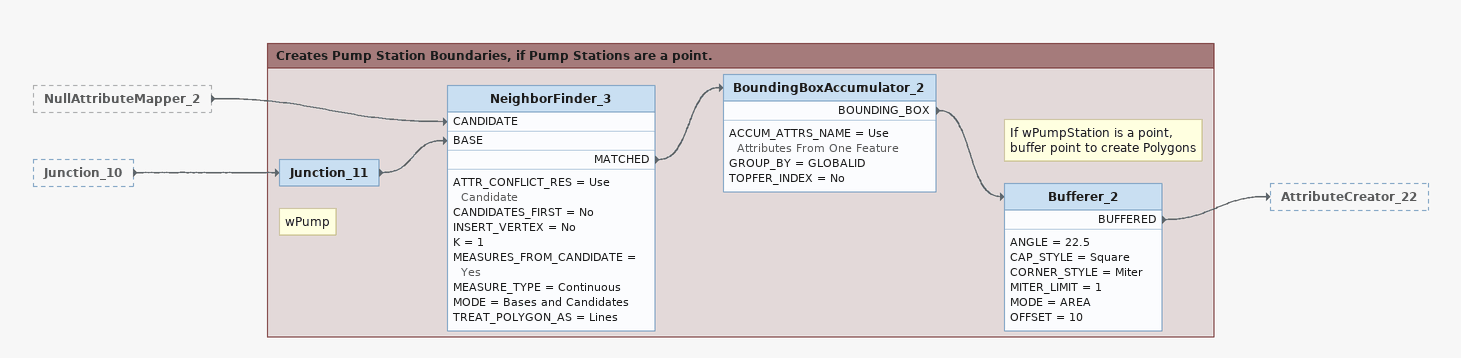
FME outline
NullAttributeMapper_2 [outside]
    -> NeighborFinder_3 [CANDIDATE]
Junction_10 [outside]
    -> Junction_11

Bookmark: Creates Pump Station Boundaries, if Pump Stations are a point.
Note: wPump
Junction_11
    -> NeighborFinder_3 [BASE]
NeighborFinder_3
    ATTR_CONFLICT_RES = Use Candidate
    CANDIDATES_FIRST = No
    INSERT_VERTEX = No
    K = 1
    MEASURES_FROM_CANDIDATE = Yes
    MEASURE_TYPE = Continuous
    MODE = Bases and Candidates
    TREAT_POLYGON_AS = Lines
    MATCHED -> BoundingBoxAccumulator_2
BoundingBoxAccumulator_2
    ACCUM_ATTRS_NAME = Use Attributes From One Feature
    GROUP_BY = GLOBALID
    TOPFER_INDEX = No
    BOUNDING_BOX -> Bufferer_2
Note: If wPumpStation is a point, buffer point to create Polygons
Bufferer_2
    ANGLE = 22.5
    CAP_STYLE = Square
    CORNER_STYLE = Miter
    MITER_LIMIT = 1
    MODE = AREA
    OFFSET = 10
    BUFFERED -> AttributeCreator_22
